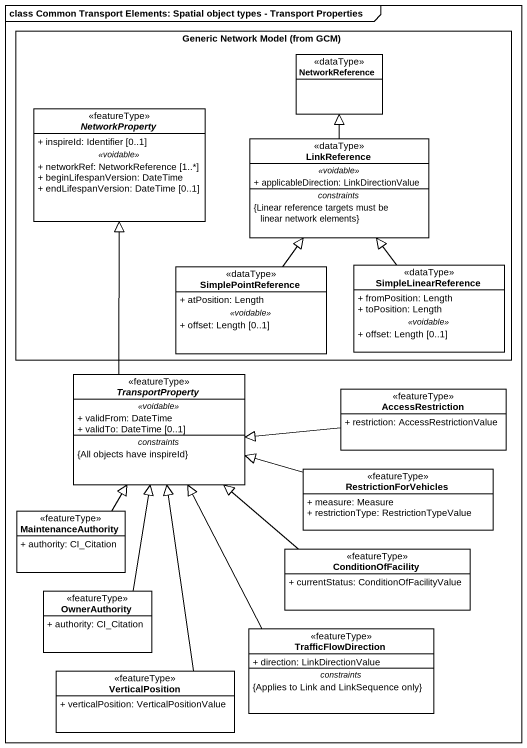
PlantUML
@startuml
mainframe class Common Transport Elements: Spatial object types - Transport Properties
hide circle
hide empty members
skinparam classAttributeIconSize 0
rectangle "Generic Network Model (from GCM)" as Generic_Network_Model_from {
  class NetworkReference <<dataType>>
  abstract class NetworkProperty <<featureType>> {
    + inspireId: Identifier [0..1]
    .. <<voidable>> ..
    + networkRef: NetworkReference [1..*]
    + beginLifespanVersion: DateTime
    + endLifespanVersion: DateTime [0..1]
  }
  class LinkReference <<dataType>> {
    .. <<voidable>> ..
    + applicableDirection: LinkDirectionValue
    -- constraints --
    {Linear reference targets must be linear network elements}
  }
  class SimplePointReference <<dataType>> {
    + atPosition: Length
    .. <<voidable>> ..
    + offset: Length [0..1]
  }
  class SimpleLinearReference <<dataType>> {
    + fromPosition: Length
    + toPosition: Length
    .. <<voidable>> ..
    + offset: Length [0..1]
  }
}
abstract class TransportProperty <<featureType>> {
  .. <<voidable>> ..
  + validFrom: DateTime
  + validTo: DateTime [0..1]
  -- constraints --
  {All objects have inspireId}
}
class AccessRestriction <<featureType>> {
  + restriction: AccessRestrictionValue
}
class RestrictionForVehicles <<featureType>> {
  + measure: Measure
  + restrictionType: RestrictionTypeValue
}
class MaintenanceAuthority <<featureType>> {
  + authority: CI_Citation
}
class ConditionOfFacility <<featureType>> {
  + currentStatus: ConditionOfFacilityValue
}
class OwnerAuthority <<featureType>> {
  + authority: CI_Citation
}
class TrafficFlowDirection <<featureType>> {
  + direction: LinkDirectionValue
  -- constraints --
  {Applies to Link and LinkSequence only}
}
class VerticalPosition <<featureType>> {
  + verticalPosition: VerticalPositionValue
}
LinkReference -up-|> NetworkReference
SimplePointReference -up-|> LinkReference
SimpleLinearReference -up-|> LinkReference
TransportProperty -up-|> NetworkProperty
AccessRestriction -left-|> TransportProperty
RestrictionForVehicles -left-|> TransportProperty
MaintenanceAuthority -up-|> TransportProperty
ConditionOfFacility -up-|> TransportProperty
OwnerAuthority -up-|> TransportProperty
TrafficFlowDirection -up-|> TransportProperty
VerticalPosition -up-|> TransportProperty
@enduml
